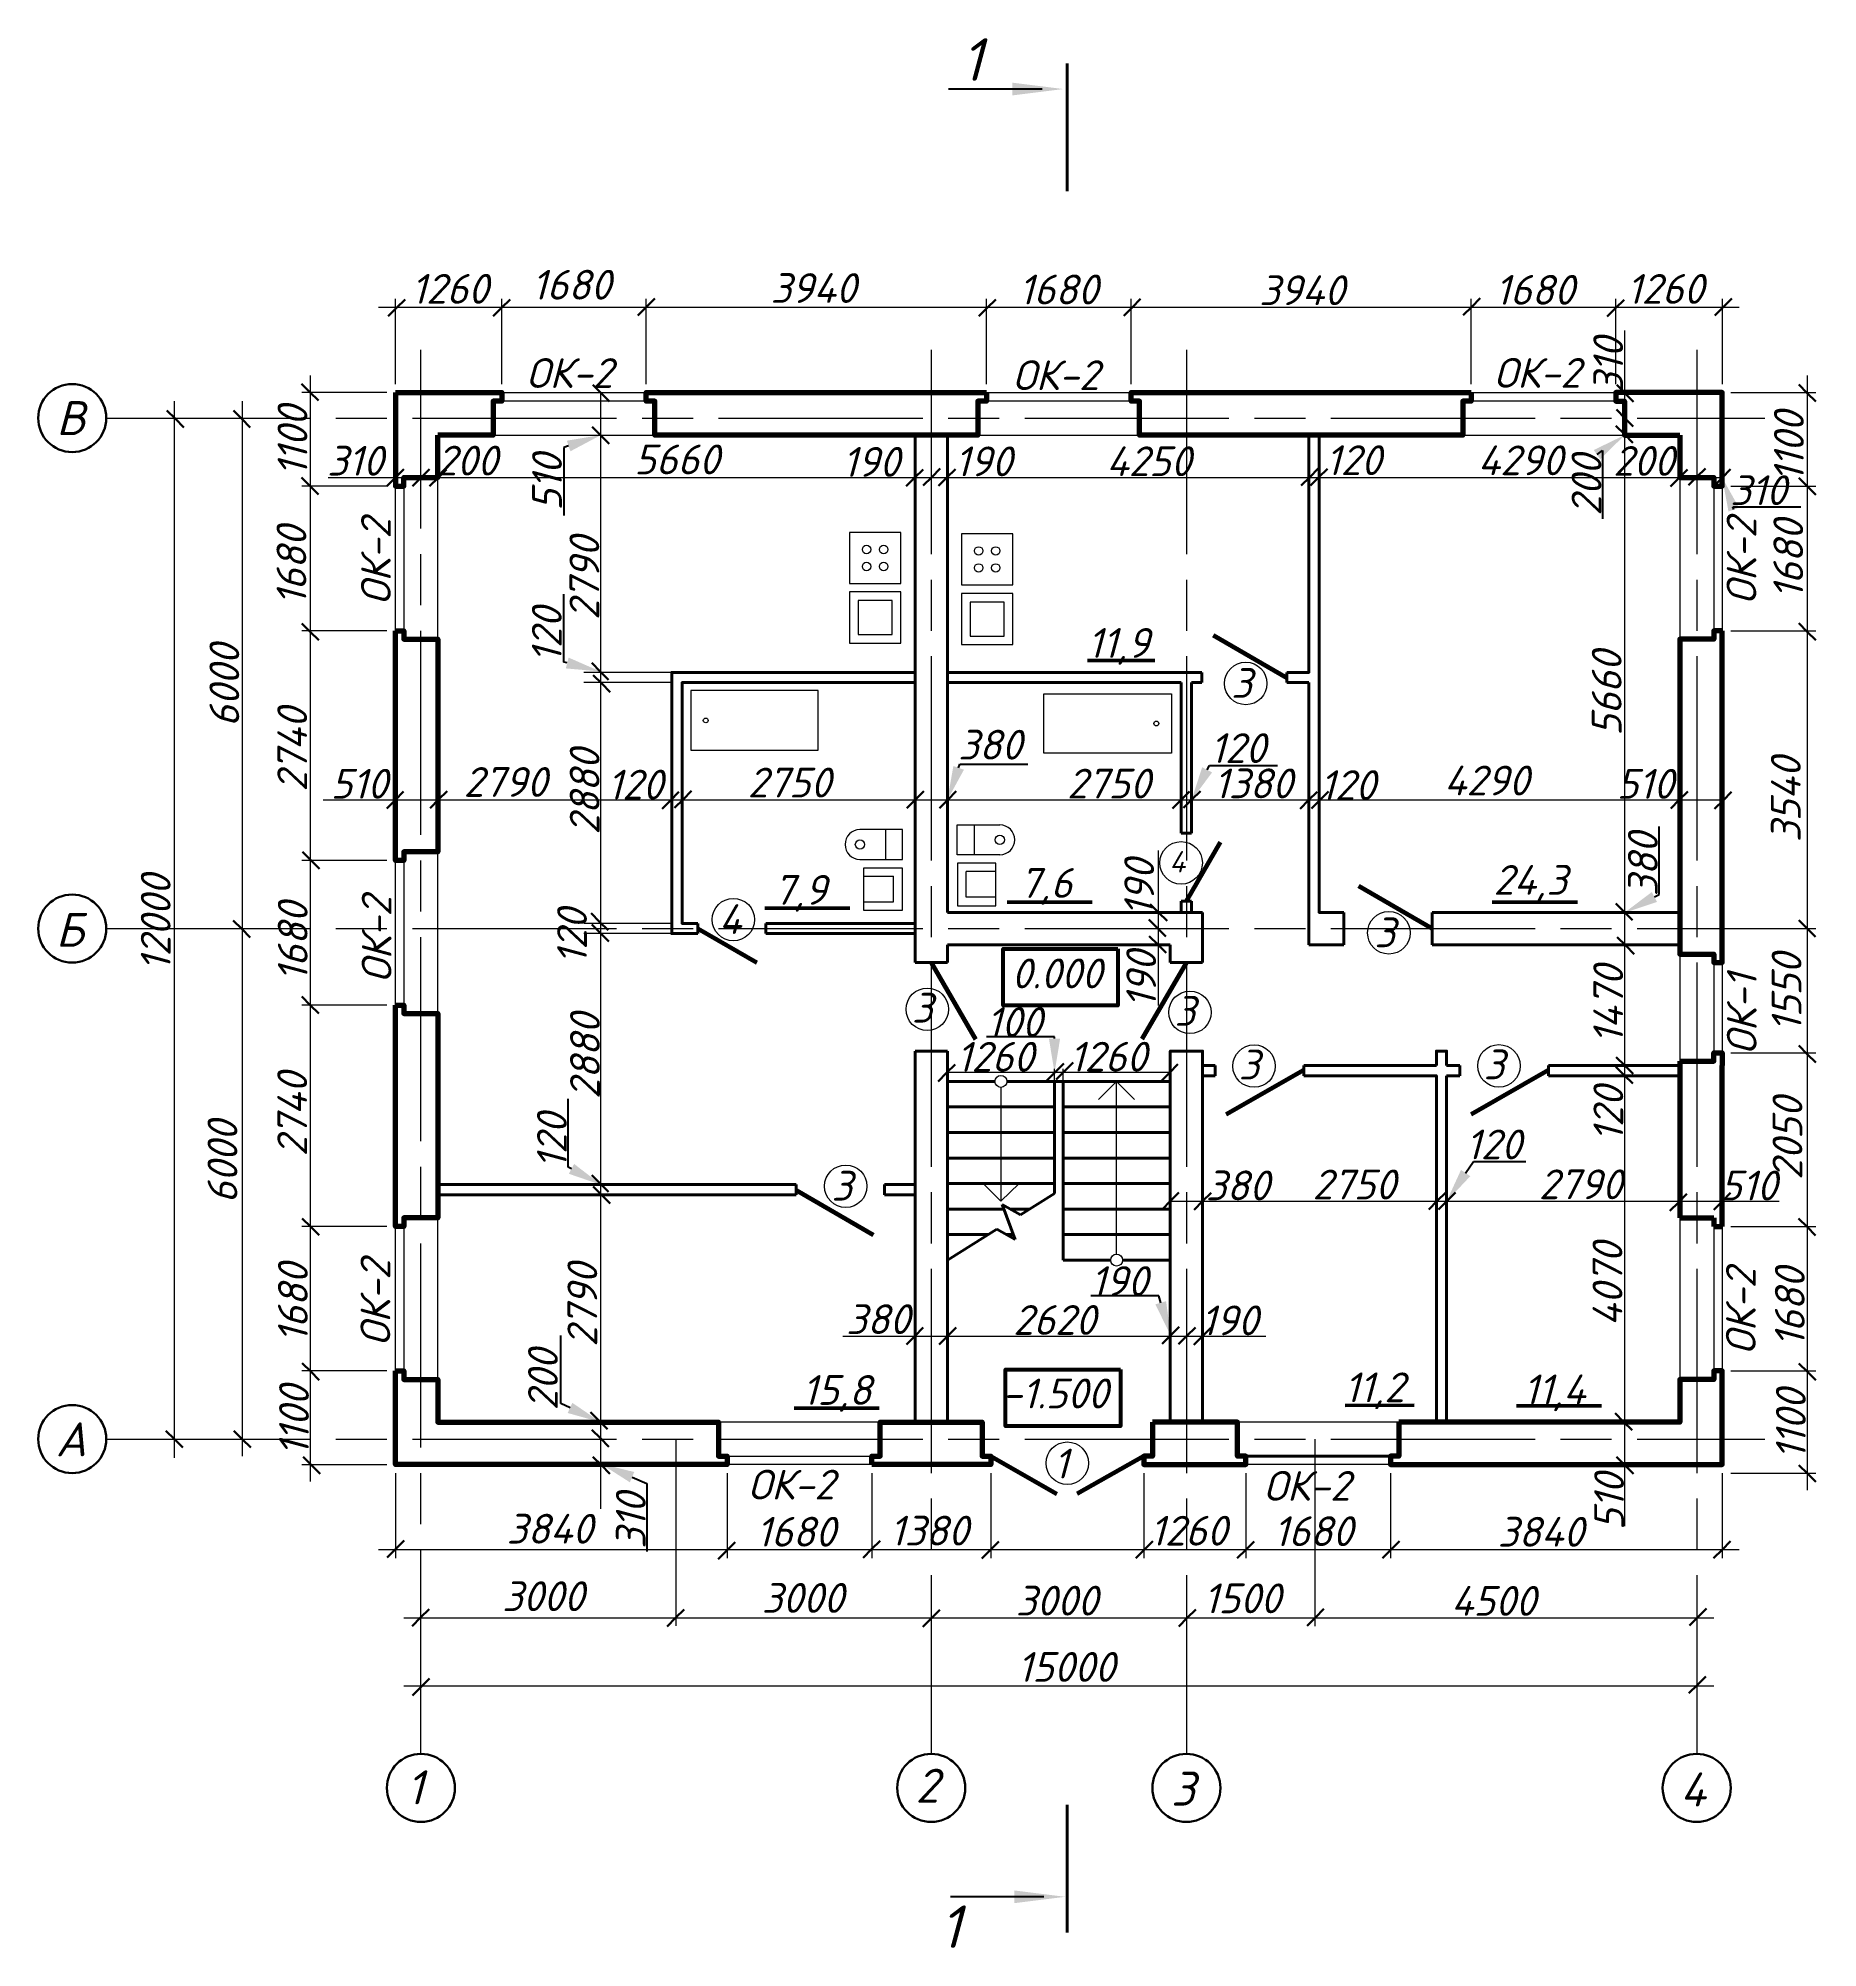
# Model space of a CAD drawing. Header units: millimetres. Extents: x 117516 to 22081014, y -2215243 to 93672.
# Drawn here: x 117515.6 to 117724.8, y 93447.5 to 93672 of the extents above.
import ezdxf
from ezdxf import colors
from ezdxf.entities.mleader import LeaderData, LeaderLine
from ezdxf.math import Vec2, Vec3

# ---------------------------------------------------------------- set-up
doc = ezdxf.new("R2010")
doc.units = ezdxf.units.MM
doc.linetypes.add('ACAD_ISO08W100', pattern=[36, 24, -3, 6, -3])
doc.styles.get("Standard").update_dxf_attribs({"font": 'arial.ttf'})
doc.styles.add('Аннотативный', font='isocpeui.ttf')

msp = doc.modelspace()

# ---------------------------------------------------------------- linework, layer by layer
at = {"color": 18, "lineweight": 40, "true_color": 0x000000}
for p, q in [((117636.59, 93653.99), (117636.59, 93668.99)), ((117662.4, 93596.23), (117662.4, 93597.43)), ((117622.49, 93596.23), (117649.99, 93596.23)), ((117649.99, 93596.23), (117649.99, 93578.53)), ((117652.4, 93596.23), (117651.19, 93596.23)), ((117651.19, 93578.53), (117651.19, 93596.23)), ((117662.4, 93596.23), (117664.99, 93596.23)), ((117664.99, 93596.23), (117664.99, 93565.43)), ((117649.99, 93578.53), (117651.19, 93578.53)), ((117651.19, 93570.53), (117649.99, 93570.53)), ((117649.99, 93570.53), (117649.99, 93569.23)), ((117651.19, 93569.23), (117651.19, 93570.53)), ((117622.49, 93569.23), (117652.49, 93569.23)), ((117652.49, 93569.23), (117652.49, 93565.43)), ((117669.1, 93569.23), (117666.19, 93569.23)), ((117669.1, 93569.23), (117669.1, 93565.43)), ((117679.5, 93565.43), (117679.5, 93569.23)), ((117708.59, 93569.23), (117679.5, 93569.23)), ((117590.09, 93566.73), (117593.16, 93566.73)), ((117593.16, 93567.93), (117591.29, 93567.93)), ((117593.16, 93566.73), (117593.16, 93567.93)), ((117593.16, 93567.43), (117593.16, 93566.73)), ((117601.16, 93567.93), (117618.69, 93567.93)), ((117601.16, 93567.93), (117601.16, 93566.73)), ((117601.16, 93566.73), (117618.69, 93566.73)), ((117622.49, 93565.43), (117622.49, 93563.33)), ((117622.49, 93565.43), (117648.69, 93565.43)), ((117648.69, 93563.33), (117648.69, 93565.43)), ((117652.49, 93565.43), (117652.49, 93563.33)), ((117669.1, 93565.43), (117664.99, 93565.43)), ((117708.59, 93565.43), (117679.5, 93565.43)), ((117622.49, 93563.33), (117618.69, 93563.33)), ((117652.49, 93563.33), (117648.69, 93563.33)), ((117622.49, 93552.93), (117618.69, 93552.93)), ((117653.99, 93550.03), (117653.99, 93551.23)), ((117664.39, 93550.03), (117664.39, 93551.23)), ((117682.75, 93551.23), (117682.75, 93550.03)), ((117693.15, 93551.23), (117693.15, 93550.03)), ((117622.49, 93549.36), (117628.09, 93549.36)), ((117629.49, 93549.36), (117648.69, 93549.36)), ((117635.09, 93549.36), (117635.09, 93536.19)), ((117636.09, 93528.36), (117636.09, 93549.36)), ((117682.75, 93550.03), (117681.19, 93550.03)), ((117681.19, 93550.03), (117681.19, 93509.33)), ((117708.59, 93550.03), (117693.15, 93550.03)), ((117635.09, 93546.36), (117622.49, 93546.36)), ((117648.69, 93546.36), (117636.09, 93546.36)), ((117622.49, 93543.36), (117635.09, 93543.36)), ((117636.09, 93543.36), (117648.69, 93543.36)), ((117635.09, 93540.36), (117622.49, 93540.36)), ((117648.69, 93540.36), (117636.09, 93540.36)), ((117604.71, 93537.23), (117562.59, 93537.23)), ((117604.71, 93536.03), (117604.71, 93537.23)), ((117618.69, 93537.23), (117615.11, 93537.23)), ((117615.11, 93537.23), (117615.11, 93536.03)), ((117622.49, 93537.36), (117635.09, 93537.36)), ((117636.09, 93537.36), (117648.69, 93537.36)), ((117604.71, 93536.03), (117562.59, 93536.03)), ((117618.69, 93536.03), (117615.11, 93536.03)), ((117630.47, 93530.78), (117628.94, 93534.88)), ((117628.94, 93534.88), (117631.08, 93533.7)), ((117635.09, 93536.19), (117631.08, 93533.7)), ((117629.14, 93534.36), (117622.49, 93534.36)), ((117632.15, 93534.36), (117629.89, 93534.36)), ((117648.69, 93534.36), (117636.09, 93534.36)), ((117628.32, 93531.98), (117622.49, 93528.36)), ((117622.49, 93531.36), (117627.32, 93531.36)), ((117628.32, 93531.98), (117630.47, 93530.78)), ((117629.44, 93531.36), (117630.25, 93531.36)), ((117636.09, 93531.36), (117648.69, 93531.36)), ((117641.69, 93528.36), (117636.09, 93528.36)), ((117648.69, 93528.36), (117643.09, 93528.36)), ((117657.59, 93505.33), (117674.59, 93505.33)), ((117636.59, 93464.35), (117636.59, 93449.35))]:
    msp.add_line(p, q, dxfattribs=at)
at = {"color": 18, "lineweight": 25, "true_color": 0x000000}
for p, q in [((117633.62, 93666), (117622.62, 93666)), ((117633.85, 93453.53), (117622.85, 93453.53))]:
    msp.add_line(p, q, dxfattribs=at)
at = {"color": 18, "lineweight": 0, "true_color": 0x000000}
for p, q in [((117557.59, 93640.33), (117555.59, 93640.33)), ((117557.59, 93631.33), (117557.59, 93641.33)), ((117715.59, 93640.33), (117557.59, 93640.33)), ((117570.09, 93631.33), (117570.09, 93641.33)), ((117587.09, 93631.33), (117587.09, 93641.33)), ((117627.09, 93631.33), (117627.09, 93641.33)), ((117644.09, 93631.33), (117644.09, 93641.33)), ((117684.09, 93631.33), (117684.09, 93641.33)), ((117701.09, 93631.33), (117701.09, 93641.33)), ((117713.59, 93641.33), (117713.59, 93631.33)), ((117702.09, 93637.63), (117702.09, 93497.1)), ((117710.59, 93635.33), (117710.59, 93635.33)), ((117547.59, 93632.33), (117547.59, 93502.33)), ((117723.59, 93632.33), (117723.59, 93503.33)), ((117531.59, 93629.33), (117531.59, 93505.13)), ((117539.59, 93629.33), (117539.59, 93505.33)), ((117556.59, 93630.33), (117546.59, 93630.33)), ((117587.09, 93629.33), (117569.09, 93629.33)), ((117581.75, 93499.13), (117581.75, 93630.33)), ((117644.09, 93629.33), (117627.09, 93629.33)), ((117701.09, 93629.33), (117684.09, 93629.33)), ((117714.59, 93630.33), (117724.59, 93630.33)), ((117549.69, 93620.33), (117713.59, 93620.33)), ((117556.59, 93619.33), (117546.59, 93619.33)), ((117558.59, 93619.33), (117558.59, 93602.33)), ((117712.59, 93619.33), (117712.59, 93602.33)), ((117714.59, 93619.33), (117724.59, 93619.33)), ((117556.59, 93602.33), (117546.59, 93602.33)), ((117714.59, 93602.33), (117724.59, 93602.33)), ((117581.75, 93597.43), (117579.75, 93597.43)), ((117590.09, 93597.43), (117581.75, 93597.43)), ((117590.09, 93596.23), (117579.75, 93596.23)), ((117549.1, 93582.44), (117713.74, 93582.44)), ((117625.66, 93579.51), (117628.66, 93579.51)), ((117615.21, 93578.96), (117612.21, 93578.96)), ((117556.59, 93575.33), (117546.59, 93575.33)), ((117558.59, 93575.33), (117558.59, 93558.33)), ((117612.21, 93575.46), (117615.21, 93575.46)), ((117628.66, 93576.01), (117625.66, 93576.01)), ((117647.26, 93576.5), (117647.26, 93558.28)), ((117612.67, 93573.47), (117616.17, 93573.47)), ((117616.17, 93570.47), (117616.17, 93573.47)), ((117628.19, 93574.02), (117624.69, 93574.02)), ((117624.69, 93571.02), (117624.69, 93574.02)), ((117612.67, 93570.47), (117616.17, 93570.47)), ((117628.19, 93571.02), (117624.69, 93571.02)), ((117590.09, 93567.93), (117579.75, 93567.93)), ((117590.09, 93566.73), (117579.75, 93566.73)), ((117712.59, 93563.33), (117712.59, 93552.73)), ((117556.59, 93558.33), (117546.59, 93558.33)), ((117714.59, 93552.73), (117724.59, 93552.73)), ((117622.49, 93550.44), (117648.69, 93550.44)), ((117635.09, 93549.36), (117635.09, 93550.85)), ((117636.09, 93549.36), (117636.09, 93550.85)), ((117720.28, 93535.26), (117648.69, 93535.26)), ((117556.59, 93532.33), (117546.59, 93532.33)), ((117558.59, 93532.33), (117558.59, 93515.33)), ((117712.59, 93532.33), (117712.59, 93515.33)), ((117714.59, 93532.33), (117724.59, 93532.33)), ((117610.21, 93519.43), (117659.92, 93519.43)), ((117556.59, 93515.33), (117546.59, 93515.33)), ((117714.59, 93515.33), (117724.59, 93515.33)), ((117590.59, 93485.38), (117590.59, 93507.33)), ((117596.59, 93505.33), (117613.59, 93505.33)), ((117665.72, 93485.33), (117665.72, 93507.33)), ((117546.59, 93504.33), (117556.59, 93504.33)), ((117557.59, 93503.33), (117557.59, 93493.33)), ((117596.59, 93503.33), (117596.59, 93493.33)), ((117613.59, 93503.33), (117613.59, 93493.33)), ((117627.59, 93503.33), (117627.59, 93493.33)), ((117645.59, 93503.33), (117645.59, 93493.33)), ((117657.59, 93503.33), (117657.59, 93493.33)), ((117674.59, 93503.33), (117674.59, 93493.33)), ((117713.59, 93503.33), (117713.59, 93493.33)), ((117714.59, 93503.33), (117724.59, 93503.33)), ((117723.59, 93503.33), (117723.59, 93501.33)), ((117715.59, 93494.33), (117555.59, 93494.33)), ((117558.59, 93486.33), (117710.59, 93486.33)), ((117710.59, 93486.33), (117712.59, 93486.33)), ((117558.59, 93478.33), (117712.59, 93478.33))]:
    msp.add_line(p, q, dxfattribs=at)
at = {"color": 18, "lineweight": 30, "true_color": 0x000000}
for p, q in [((117557.73, 93640.28), (117556.74, 93639.29)), ((117558.73, 93641.28), (117557.73, 93640.28)), ((117570.07, 93640.28), (117569.08, 93639.29)), ((117571.07, 93641.28), (117570.07, 93640.28)), ((117587.09, 93640.38), (117586.1, 93639.39)), ((117588.09, 93641.38), (117587.09, 93640.38)), ((117627.17, 93640.28), (117626.18, 93639.29)), ((117628.17, 93641.28), (117627.17, 93640.28)), ((117644.21, 93640.33), (117643.22, 93639.34)), ((117645.21, 93641.33), (117644.21, 93640.33)), ((117684.14, 93640.42), (117683.15, 93639.43)), ((117685.14, 93641.42), (117684.14, 93640.42)), ((117701.06, 93640.24), (117700.07, 93639.25)), ((117702.06, 93641.24), (117701.06, 93640.24)), ((117713.72, 93640.38), (117712.73, 93639.39)), ((117714.72, 93641.38), (117713.72, 93640.38)), ((117546.55, 93631.37), (117547.55, 93630.37)), ((117580.79, 93631.25), (117581.79, 93630.25)), ((117701.19, 93631.22), (117702.19, 93630.22)), ((117722.6, 93631.26), (117723.6, 93630.26)), ((117547.55, 93630.37), (117548.54, 93629.38)), ((117581.79, 93630.25), (117582.78, 93629.26)), ((117702.19, 93630.22), (117703.18, 93629.23)), ((117723.6, 93630.26), (117724.59, 93629.27)), ((117530.72, 93628.22), (117531.72, 93627.22)), ((117531.72, 93627.22), (117532.71, 93626.23)), ((117538.54, 93628.22), (117539.54, 93627.22)), ((117539.54, 93627.22), (117540.53, 93626.23)), ((117701.15, 93628.33), (117702.15, 93627.33)), ((117702.15, 93627.33), (117703.14, 93626.34)), ((117580.74, 93626.28), (117581.74, 93625.28)), ((117581.74, 93625.28), (117582.73, 93624.29)), ((117701.09, 93626.42), (117702.09, 93625.42)), ((117702.09, 93625.42), (117703.08, 93624.43)), ((117546.55, 93620.35), (117547.55, 93619.35)), ((117557.58, 93620.32), (117556.59, 93619.33)), ((117558.58, 93621.32), (117557.58, 93620.32)), ((117560.59, 93620.31), (117559.6, 93619.32)), ((117561.59, 93621.31), (117560.59, 93620.31)), ((117562.61, 93620.3), (117561.62, 93619.31)), ((117563.61, 93621.3), (117562.61, 93620.3)), ((117618.64, 93620.3), (117617.65, 93619.31)), ((117619.64, 93621.3), (117618.64, 93620.3)), ((117620.65, 93620.39), (117619.66, 93619.4)), ((117621.65, 93621.39), (117620.65, 93620.39)), ((117622.43, 93620.34), (117621.44, 93619.35)), ((117623.43, 93621.34), (117622.43, 93620.34)), ((117665.09, 93620.4), (117664.1, 93619.41)), ((117666.09, 93621.4), (117665.09, 93620.4)), ((117666.18, 93620.38), (117665.19, 93619.39)), ((117667.18, 93621.38), (117666.18, 93620.38)), ((117708.51, 93620.27), (117707.52, 93619.28)), ((117709.51, 93621.27), (117708.51, 93620.27)), ((117710.61, 93620.42), (117709.62, 93619.43)), ((117711.61, 93621.42), (117710.61, 93620.42)), ((117713.58, 93620.32), (117712.59, 93619.33)), ((117714.58, 93621.32), (117713.58, 93620.32)), ((117722.6, 93620.31), (117723.6, 93619.31)), ((117547.55, 93619.35), (117548.54, 93618.36)), ((117723.6, 93619.31), (117724.59, 93618.32)), ((117546.59, 93603.2), (117547.59, 93602.2)), ((117547.59, 93602.2), (117548.58, 93601.21)), ((117722.6, 93603.22), (117723.6, 93602.22)), ((117723.6, 93602.22), (117724.59, 93601.23)), ((117580.67, 93598.55), (117581.67, 93597.55)), ((117581.67, 93597.55), (117582.66, 93596.56)), ((117580.86, 93597.12), (117581.86, 93596.12)), ((117581.86, 93596.12), (117582.85, 93595.13)), ((117557.56, 93582.42), (117556.57, 93581.43)), ((117558.56, 93583.42), (117557.56, 93582.42)), ((117562.67, 93582.48), (117561.68, 93581.49)), ((117563.67, 93583.48), (117562.67, 93582.48)), ((117589.93, 93582.39), (117588.94, 93581.4)), ((117590.93, 93583.39), (117589.93, 93582.39)), ((117591.41, 93582.5), (117590.42, 93581.51)), ((117592.41, 93583.5), (117591.41, 93582.5)), ((117618.71, 93582.46), (117617.72, 93581.47)), ((117619.71, 93583.46), (117618.71, 93582.46)), ((117622.54, 93582.47), (117621.55, 93581.48)), ((117623.54, 93583.47), (117622.54, 93582.47)), ((117649.94, 93582.43), (117648.95, 93581.44)), ((117650.94, 93583.43), (117649.94, 93582.43)), ((117651.25, 93582.49), (117650.26, 93581.5)), ((117652.25, 93583.49), (117651.25, 93582.49)), ((117664.96, 93582.41), (117663.97, 93581.42)), ((117665.96, 93583.41), (117664.96, 93582.41)), ((117666.29, 93582.43), (117665.3, 93581.44)), ((117667.29, 93583.43), (117666.29, 93582.43)), ((117708.54, 93582.44), (117707.55, 93581.45)), ((117709.54, 93583.44), (117708.54, 93582.44)), ((117713.69, 93582.39), (117712.7, 93581.4)), ((117714.69, 93583.39), (117713.69, 93582.39)), ((117546.67, 93576.33), (117547.67, 93575.33)), ((117547.67, 93575.33), (117548.66, 93574.34)), ((117538.52, 93568.28), (117539.52, 93567.28)), ((117580.6, 93569.12), (117581.6, 93568.12)), ((117581.6, 93568.12), (117582.59, 93567.13)), ((117646.19, 93568.39), (117647.19, 93567.39)), ((117646.33, 93570.21), (117647.33, 93569.21)), ((117647.33, 93569.21), (117648.32, 93568.22)), ((117701.07, 93570.29), (117702.07, 93569.29)), ((117702.07, 93569.29), (117703.06, 93568.3)), ((117722.59, 93568.33), (117723.59, 93567.33)), ((117539.52, 93567.28), (117540.51, 93566.29)), ((117580.7, 93567.79), (117581.7, 93566.79)), ((117581.7, 93566.79), (117582.69, 93565.8)), ((117646.22, 93566.45), (117647.22, 93565.45)), ((117647.19, 93567.39), (117648.18, 93566.4)), ((117701.25, 93566.32), (117702.25, 93565.32)), ((117723.59, 93567.33), (117724.58, 93566.34)), ((117647.22, 93565.45), (117648.21, 93564.46)), ((117702.25, 93565.32), (117703.24, 93564.33)), ((117546.59, 93559.33), (117547.59, 93558.33)), ((117547.59, 93558.33), (117548.58, 93557.34)), ((117722.6, 93553.58), (117723.6, 93552.58)), ((117723.6, 93552.58), (117724.59, 93551.59)), ((117622.4, 93550.36), (117621.41, 93549.37)), ((117623.4, 93551.36), (117622.4, 93550.36)), ((117635.19, 93550.48), (117634.2, 93549.49)), ((117636.19, 93551.48), (117635.19, 93550.48)), ((117636.28, 93550.57), (117635.29, 93549.58)), ((117637.28, 93551.57), (117636.28, 93550.57)), ((117648.6, 93550.39), (117647.61, 93549.4)), ((117649.6, 93551.39), (117648.6, 93550.39)), ((117701.08, 93551.09), (117702.08, 93550.09)), ((117701.14, 93552.23), (117702.14, 93551.23)), ((117702.14, 93551.23), (117703.13, 93550.24)), ((117702.08, 93550.09), (117703.07, 93549.1)), ((117580.67, 93538.36), (117581.67, 93537.36)), ((117580.85, 93537), (117581.85, 93536)), ((117581.67, 93537.36), (117582.66, 93536.37)), ((117581.85, 93536), (117582.84, 93535.01)), ((117648.72, 93535.32), (117647.73, 93534.33)), ((117649.72, 93536.32), (117648.72, 93535.32)), ((117652.5, 93535.28), (117651.51, 93534.29)), ((117653.5, 93536.28), (117652.5, 93535.28)), ((117680.08, 93535.31), (117679.09, 93534.32)), ((117681.08, 93536.31), (117680.08, 93535.31)), ((117681.24, 93535.31), (117680.25, 93534.32)), ((117682.24, 93536.31), (117681.24, 93535.31)), ((117708.44, 93535.14), (117707.45, 93534.15)), ((117709.44, 93536.14), (117708.44, 93535.14)), ((117713.58, 93535.26), (117712.59, 93534.27)), ((117714.58, 93536.26), (117713.58, 93535.26)), ((117546.63, 93533.27), (117547.63, 93532.27)), ((117547.63, 93532.27), (117548.62, 93531.28)), ((117722.57, 93533.26), (117723.57, 93532.26)), ((117723.57, 93532.26), (117724.56, 93531.27)), ((117618.66, 93519.43), (117617.67, 93518.44)), ((117619.66, 93520.43), (117618.66, 93519.43)), ((117622.53, 93519.45), (117621.54, 93518.46)), ((117623.53, 93520.45), (117622.53, 93519.45)), ((117648.73, 93519.52), (117647.74, 93518.53)), ((117649.73, 93520.52), (117648.73, 93519.52)), ((117650.65, 93519.46), (117649.66, 93518.47)), ((117651.65, 93520.46), (117650.65, 93519.46)), ((117652.45, 93519.4), (117651.46, 93518.41)), ((117653.45, 93520.4), (117652.45, 93519.4)), ((117546.63, 93516.26), (117547.63, 93515.26)), ((117547.63, 93515.26), (117548.62, 93514.27)), ((117722.61, 93516.23), (117723.61, 93515.23)), ((117723.61, 93515.23), (117724.6, 93514.24)), ((117580.55, 93510.49), (117581.55, 93509.49)), ((117701, 93510.36), (117702, 93509.36)), ((117530.62, 93508.31), (117531.62, 93507.31)), ((117538.59, 93508.31), (117539.59, 93507.31)), ((117580.69, 93508.42), (117581.69, 93507.42)), ((117581.55, 93509.49), (117582.54, 93508.5)), ((117702, 93509.36), (117702.99, 93508.37)), ((117531.62, 93507.31), (117532.61, 93506.32)), ((117539.59, 93507.31), (117540.58, 93506.32)), ((117580.82, 93505.25), (117581.82, 93504.25)), ((117581.69, 93507.42), (117582.68, 93506.43)), ((117546.75, 93505.23), (117547.75, 93504.23)), ((117547.75, 93504.23), (117548.74, 93503.24)), ((117581.82, 93504.25), (117582.81, 93503.26)), ((117701.17, 93505.24), (117702.17, 93504.24)), ((117702.17, 93504.24), (117703.16, 93503.25)), ((117722.61, 93504.28), (117723.61, 93503.28)), ((117723.61, 93503.28), (117724.6, 93502.29)), ((117557.61, 93494.39), (117556.62, 93493.4)), ((117558.61, 93495.39), (117557.61, 93494.39)), ((117596.54, 93494.21), (117595.55, 93493.23)), ((117597.54, 93495.21), (117596.54, 93494.21)), ((117613.58, 93494.38), (117612.59, 93493.39)), ((117614.58, 93495.38), (117613.58, 93494.38)), ((117627.53, 93494.28), (117626.54, 93493.29)), ((117628.53, 93495.28), (117627.53, 93494.28)), ((117645.63, 93494.33), (117644.64, 93493.34)), ((117646.63, 93495.33), (117645.63, 93494.33)), ((117657.57, 93494.31), (117656.58, 93493.32)), ((117658.57, 93495.31), (117657.57, 93494.31)), ((117674.64, 93494.32), (117673.65, 93493.33)), ((117675.64, 93495.32), (117674.64, 93494.32)), ((117713.57, 93494.33), (117712.58, 93493.34)), ((117714.57, 93495.33), (117713.57, 93494.33)), ((117561.56, 93487.34), (117560.56, 93486.34)), ((117591.53, 93487.3), (117590.53, 93486.3)), ((117651.7, 93487.31), (117650.7, 93486.31)), ((117666.77, 93487.36), (117665.77, 93486.36)), ((117711.73, 93487.41), (117710.73, 93486.41)), ((117560.56, 93486.34), (117559.57, 93485.35)), ((117590.53, 93486.3), (117589.54, 93485.31)), ((117620.59, 93486.25), (117619.6, 93485.26)), ((117621.59, 93487.25), (117620.59, 93486.25)), ((117650.7, 93486.31), (117649.71, 93485.32)), ((117665.77, 93486.36), (117664.78, 93485.37)), ((117710.73, 93486.41), (117709.74, 93485.42)), ((117561.6, 93479.18), (117560.6, 93478.18)), ((117710.67, 93478.44), (117709.68, 93477.45)), ((117711.67, 93479.44), (117710.67, 93478.44)), ((117560.6, 93478.18), (117559.61, 93477.19))]:
    msp.add_line(p, q, dxfattribs=at)
at = {"color": 18, "linetype": 'ACAD_ISO08W100', "lineweight": 0, "true_color": 0x000000}
for p, q in [((117560.59, 93470.33), (117560.59, 93635.33)), ((117620.59, 93635.33), (117620.59, 93470.33)), ((117650.59, 93635.33), (117650.59, 93470.33)), ((117710.59, 93635.33), (117710.59, 93470.33)), ((117523.59, 93627.33), (117718.59, 93627.33)), ((117523.59, 93567.33), (117724.59, 93567.33)), ((117523.59, 93507.33), (117718.59, 93507.33))]:
    msp.add_line(p, q, dxfattribs=at)
at = {"color": 18, "lineweight": 60, "true_color": 0x000000}
for p, q in [((117653.75, 93601.81), (117662.4, 93596.8)), ((117650.62, 93570.53), (117654.6, 93577.47)), ((117670.84, 93572.34), (117679.5, 93567.33)), ((117593.16, 93567.33), (117600.1, 93563.33)), ((117620.59, 93563.33), (117625.81, 93554.34)), ((117650.59, 93563.33), (117645.37, 93554.34)), ((117664.39, 93550.67), (117655.27, 93545.48)), ((117693.15, 93550.68), (117684.07, 93545.49)), ((117604.71, 93536.57), (117613.76, 93531.33)), ((117627.59, 93505.33), (117635.37, 93500.88)), ((117645.59, 93505.33), (117637.77, 93500.88))]:
    msp.add_line(p, q, dxfattribs=at)
at = {"color": 18, "lineweight": 50, "true_color": 0x000000}
for p, q in [((117638.98, 93598.82), (117646.87, 93598.82)), ((117629.51, 93570.42), (117639.51, 93570.42)), ((117686.56, 93570.44), (117696.56, 93570.44)), ((117601.04, 93569.72), (117611.04, 93569.72)), ((117604.49, 93510.96), (117614.49, 93510.96)), ((117669.27, 93511.26), (117677.37, 93511.33)), ((117689.41, 93511.23), (117699.41, 93511.23))]:
    msp.add_line(p, q, dxfattribs=at)
at = {"color": 18, "lineweight": 70, "true_color": 0x000000}
for p, q in [((117708.59, 93551.73), (117708.59, 93533.33)), ((117713.59, 93532.33), (117713.59, 93551.23)), ((117708.59, 93533.33), (117712.59, 93533.33)), ((117712.59, 93533.33), (117712.59, 93532.33)), ((117712.59, 93532.33), (117713.59, 93532.33))]:
    msp.add_line(p, q, dxfattribs=at)
at = {"color": 18, "lineweight": 9, "true_color": 0x000000}
for p, q in [((117628.79, 93548.66), (117628.79, 93535.28)), ((117642.39, 93549.36), (117640.27, 93547.23)), ((117642.39, 93529.06), (117642.39, 93549.36)), ((117642.39, 93549.36), (117644.5, 93547.22)), ((117628.79, 93535.28), (117626.67, 93537.4)), ((117628.79, 93535.28), (117630.94, 93537.38))]:
    msp.add_line(p, q, dxfattribs=at)
at = {"color": 18, "lineweight": 0, "true_color": 0x000000}
for points in [[(117627.59, 93504.33), (117557.59, 93504.33), (117557.59, 93630.33), (117713.59, 93630.33), (117713.59, 93504.33), (117645.59, 93504.33)], [(117626.59, 93509.33), (117562.59, 93509.33), (117562.59, 93625.33), (117708.59, 93625.33), (117708.59, 93509.33), (117646.59, 93509.33)]]:
    msp.add_lwpolyline(points, dxfattribs=at)
at = {"color": 18, "lineweight": 70, "true_color": 0x000000}
for points in [[(117557.59, 93630.33), (117570.09, 93630.33), (117570.09, 93629.33), (117569.09, 93629.33), (117569.09, 93625.33), (117562.59, 93625.33)], [(117557.59, 93630.33), (117557.59, 93619.33), (117558.59, 93619.33), (117558.59, 93620.33), (117562.59, 93620.33), (117562.59, 93625.33)], [(117627.09, 93630.33), (117627.09, 93629.33), (117626.09, 93629.33), (117626.09, 93625.33), (117588.09, 93625.33), (117588.09, 93629.33), (117587.09, 93629.33), (117587.09, 93629.33)], [(117587.09, 93629.33), (117587.09, 93630.33), (117627.09, 93630.33)], [(117684.09, 93630.33), (117684.09, 93629.33), (117683.09, 93629.33), (117683.09, 93625.33), (117645.09, 93625.33), (117645.09, 93629.33), (117644.09, 93629.33), (117644.09, 93630.33), (117684.09, 93630.33)], [(117708.59, 93625.33), (117708.59, 93620.33), (117712.59, 93620.33), (117712.59, 93619.33), (117713.59, 93619.33), (117713.59, 93630.33), (117701.09, 93630.33), (117701.09, 93629.33), (117702.09, 93629.33), (117702.09, 93625.33), (117708.59, 93625.33)], [(117557.59, 93602.33), (117558.59, 93602.33), (117558.59, 93601.33), (117562.59, 93601.33), (117562.59, 93576.33), (117558.59, 93576.33), (117558.59, 93575.33), (117557.59, 93575.33), (117557.59, 93602.33)], [(117713.59, 93602.33), (117712.59, 93602.33), (117712.59, 93601.33), (117708.59, 93601.33), (117708.59, 93564.33), (117712.59, 93564.33), (117712.59, 93563.33), (117713.59, 93563.33), (117713.59, 93602.33)], [(117557.59, 93558.33), (117558.59, 93558.33), (117558.59, 93557.33), (117562.59, 93557.33), (117562.59, 93533.33), (117558.59, 93533.33), (117558.59, 93532.33), (117557.59, 93532.33), (117557.59, 93558.33)], [(117708.59, 93551.73), (117712.59, 93551.73), (117712.59, 93552.73), (117713.59, 93552.73), (117713.59, 93551.23)], [(117557.59, 93515.33), (117558.59, 93515.33), (117558.59, 93514.33), (117562.59, 93514.33), (117562.59, 93509.33), (117595.59, 93509.33), (117595.59, 93505.33), (117596.59, 93505.33), (117596.59, 93504.33), (117557.59, 93504.33), (117557.59, 93515.33)], [(117675.59, 93509.33), (117675.59, 93505.33), (117674.59, 93505.33), (117674.59, 93504.33), (117713.59, 93504.33), (117713.59, 93515.33), (117712.59, 93515.33), (117712.59, 93514.33), (117708.59, 93514.33), (117708.59, 93509.33), (117675.59, 93509.33)], [(117613.59, 93504.33), (117613.59, 93505.33), (117614.59, 93505.33), (117614.59, 93509.33), (117626.59, 93509.33), (117626.59, 93505.33), (117627.59, 93505.33), (117627.59, 93504.33), (117613.59, 93504.33)], [(117646.59, 93509.33), (117646.59, 93505.33), (117645.59, 93505.33), (117645.59, 93504.33), (117657.59, 93504.33), (117657.59, 93505.33), (117656.59, 93505.33), (117656.59, 93509.33), (117646.59, 93509.33)]]:
    msp.add_lwpolyline(points, dxfattribs=at)
at = {"color": 18, "lineweight": 40, "true_color": 0x000000}
for points in [[(117618.69, 93563.33), (117618.69, 93625.33)], [(117622.49, 93569.23), (117622.49, 93625.33)], [(117662.4, 93597.43), (117664.99, 93597.43), (117664.99, 93625.33)], [(117666.19, 93625.33), (117666.19, 93569.23), (117666.19, 93569.23)], [(117618.69, 93597.43), (117590.09, 93597.43), (117590.09, 93566.73), (117590.09, 93566.73)], [(117622.49, 93597.43), (117652.4, 93597.43)], [(117652.4, 93596.23), (117652.4, 93596.23), (117652.4, 93597.43)], [(117618.69, 93596.23), (117591.29, 93596.23), (117591.29, 93567.93), (117591.29, 93567.93)], [(117618.69, 93509.33), (117618.69, 93552.93)], [(117622.49, 93552.93), (117622.49, 93551.33), (117622.49, 93509.33)], [(117648.69, 93509.33), (117648.69, 93552.93), (117652.49, 93552.93), (117652.49, 93509.33)], [(117679.99, 93551.23), (117679.99, 93552.93), (117681.19, 93552.93), (117681.19, 93551.23)], [(117653.99, 93550.03), (117652.49, 93550.03), (117652.49, 93551.23), (117653.99, 93551.23)], [(117664.39, 93551.23), (117679.99, 93551.23)], [(117681.19, 93551.23), (117682.75, 93551.23)], [(117693.15, 93551.23), (117708.59, 93551.23), (117708.59, 93551.23)], [(117679.99, 93509.33), (117679.99, 93550.03), (117664.39, 93550.03)]]:
    msp.add_lwpolyline(points, dxfattribs=at)
at = {"color": 18, "lineweight": 0, "true_color": 0x000000}
for points in [[(117611, 93607.89), (117617, 93607.89), (117617, 93613.89), (117611, 93613.89)], [(117624.17, 93607.71), (117630.17, 93607.71), (117630.17, 93613.71), (117624.17, 93613.71)], [(117611, 93600.89), (117617, 93600.89), (117617, 93606.89), (117611, 93606.89)], [(117624.17, 93600.71), (117630.17, 93600.71), (117630.17, 93606.71), (117624.17, 93606.71)], [(117612, 93601.89), (117616, 93601.89), (117616, 93605.89), (117612, 93605.89)], [(117625.17, 93601.71), (117629.17, 93601.71), (117629.17, 93605.71), (117625.17, 93605.71)], [(117592.31, 93595.29), (117592.31, 93588.29), (117607.31, 93588.29), (117607.31, 93595.29)], [(117648.83, 93594.93), (117648.83, 93587.93), (117633.83, 93587.93), (117633.83, 93594.93)], [(117623.66, 93579.51), (117625.66, 93579.51), (117625.66, 93576.01), (117623.66, 93576.01)], [(117617.21, 93578.96), (117615.21, 93578.96), (117615.21, 93575.46), (117617.21, 93575.46)], [(117623.69, 93570.02), (117628.19, 93570.02), (117628.19, 93575.02), (117623.69, 93575.02)], [(117617.17, 93569.47), (117612.67, 93569.47), (117612.67, 93574.47), (117617.17, 93574.47)]]:
    msp.add_lwpolyline(points, close=True, dxfattribs=at)
at = {"color": 18, "lineweight": 30, "true_color": 0x000000}
msp.add_lwpolyline([(117557.59, 93602.33), (117557.59, 93585.33)], dxfattribs=at)
at = {"color": 18, "lineweight": 53, "true_color": 0x000000}
for points in [[(117642.55, 93564.93), (117642.55, 93558.3), (117629.04, 93558.3), (117629.04, 93564.93)], [(117642.83, 93515.49), (117642.83, 93508.86), (117629.33, 93508.86), (117629.33, 93515.49)]]:
    msp.add_lwpolyline(points, close=True, dxfattribs=at)
at = {"color": 18, "lineweight": 30, "true_color": 0x000000}
for centre in [(117519.59, 93627.33), (117519.59, 93567.33), (117519.59, 93507.33), (117560.59, 93466.33), (117620.59, 93466.33), (117650.59, 93466.33), (117710.59, 93466.33)]:
    msp.add_circle(centre, 4, dxfattribs=at)
at = {"color": 18, "lineweight": 0, "true_color": 0x000000}
for centre, radius in [((117613, 93611.89), 0.5), ((117615, 93611.89), 0.5), ((117626.17, 93611.71), 0.5), ((117628.17, 93611.71), 0.5), ((117613, 93609.89), 0.5), ((117615, 93609.89), 0.5), ((117626.17, 93609.71), 0.5), ((117628.17, 93609.71), 0.5), ((117594.08, 93591.79), 0.283), ((117647.06, 93591.43), 0.283), ((117612.21, 93577.21), 0.542), ((117628.66, 93577.76), 0.542)]:
    msp.add_circle(centre, radius, dxfattribs=at)
at = {"color": 18, "lineweight": 20, "true_color": 0x000000}
for centre in [(117657.57, 93596.14), (117649.97, 93575.05), (117597.33, 93568.38), (117674.4, 93566.83), (117620.13, 93557.84), (117651.01, 93557.48), (117658.55, 93551.17), (117687.34, 93551.19), (117610.54, 93537.04), (117636.59, 93504.49)]:
    msp.add_circle(centre, 2.5, dxfattribs=at)
at = {"color": 18, "lineweight": 9, "true_color": 0x000000}
for centre in [(117628.79, 93549.36), (117642.39, 93528.36)]:
    msp.add_circle(centre, 0.7, dxfattribs=at)
at = {"color": 18, "lineweight": 0, "true_color": 0x000000}
for centre, start, end in [((117628.66, 93577.76), 270, 90), ((117612.21, 93577.21), 90, 270)]:
    msp.add_arc(centre, 1.75, start, end, dxfattribs=at)
at = {"color": 18, "lineweight": 53, "true_color": 0x000000}
for points in [[(117630.12, 93665.25), (117630.12, 93666.75), (117636.12, 93666)], [(117630.35, 93452.78), (117630.35, 93454.28), (117636.35, 93453.53)]]:
    msp.add_solid(points, dxfattribs=at)

# ---------------------------------------------------------------- texts
at = {"color": 18, "lineweight": 0, "true_color": 0x000000, "style": 'Аннотативный'}
for s, height, p in [('1', 5, (117624.12, 93666.97)), ('1680', 3.5, (117573.62, 93641.25)), ('1260', 3.5, (117559.45, 93640.77)), ('3940', 3.5, (117601.7, 93640.86)), ('1680', 3.5, (117630.88, 93640.69)), ('3940', 3.5, (117659.13, 93640.6)), ('1680', 3.5, (117686.89, 93640.65)), ('1260', 3.5, (117702.36, 93640.76)), ('ОК-2', 3.5, (117572.97, 93630.87)), ('ОК-2', 3.5, (117630.15, 93630.62)), ('ОК-2', 3.5, (117686.74, 93630.89)), ('В', 4, (117517.73, 93625.32)), ('5660', 3.5, (117585.67, 93620.72)), ('310', 3.5, (117549.56, 93620.56)), ('200', 3.5, (117562.42, 93620.58)), ('190', 3.5, (117610.15, 93620.43)), ('190', 3.5, (117623.37, 93620.49)), ('4250', 3.5, (117641.18, 93620.5)), ('120', 3.5, (117666.97, 93620.63)), ('4290', 3.5, (117684.85, 93620.61)), ('200', 3.5, (117700.77, 93620.54)), ('310', 3.5, (117714.53, 93617.1)), ('11,9', 3.5, (117638.97, 93599.15)), ('3', 3.5, (117655.85, 93594.44)), ('380', 3.5, (117623.75, 93587.19)), ('120', 3.5, (117653.38, 93586.79)), ('510', 3.5, (117549.98, 93582.6)), ('2790', 3.5, (117565.61, 93582.81)), ('2750', 3.5, (117599.01, 93582.74)), ('2750', 3.5, (117636.56, 93582.62)), ('1380', 3.5, (117653.81, 93582.64)), ('4290', 3.5, (117680.89, 93582.98)), ('510', 3.5, (117701.19, 93582.59)), ('120', 3.5, (117582.51, 93582.5)), ('120', 3.5, (117666.3, 93582.44)), ('4', 2.5, (117648.58, 93573.93)), ('7,9', 3.5, (117602.07, 93570.13)), ('7,6', 3.5, (117630.98, 93570.94)), ('24,3', 3.5, (117686.7, 93571.3)), ('Б', 4, (117517.66, 93565.19)), ('4', 3.5, (117595.64, 93566.69)), ('3', 3.5, (117672.68, 93565.13)), ('0.000', 3.5, (117630.04, 93560.31)), ('3', 3.5, (117618.31, 93556.27)), ('3', 3.5, (117649.19, 93555.9)), ('100', 3.5, (117627.09, 93554.59)), ('1260', 3.5, (117623.57, 93550.51)), ('1260', 3.5, (117636.86, 93550.52)), ('3', 3.5, (117656.73, 93549.59)), ('3', 3.5, (117685.53, 93549.61)), ('120', 3.5, (117683.45, 93540.21)), ('2750', 3.5, (117665.42, 93535.5)), ('2790', 3.5, (117692.02, 93535.52)), ('3', 3.5, (117608.85, 93535.35)), ('380', 3.5, (117652.86, 93535.39)), ('510', 3.5, (117713.35, 93535.38)), ('190', 3.5, (117639.34, 93524.15)), ('380', 3.5, (117610.58, 93519.67)), ('2620', 3.5, (117630.22, 93519.58)), ('190', 3.5, (117652.3, 93519.53)), ('15,8', 3.5, (117605.43, 93511.35)), ('-1.500', 3.5, (117628.88, 93510.94)), ('11,2', 3.5, (117669.16, 93511.66)), ('11,4', 3.5, (117690.2, 93511.42)), ('A', 4, (117517.65, 93505.3)), ('1', 3.5, (117634.97, 93502.7)), ('ОК-2', 3.5, (117599.04, 93500.23)), ('ОК-2', 3.5, (117659.67, 93500.08)), ('3840', 3.5, (117570.66, 93495.04)), ('1680', 3.5, (117600.02, 93494.69)), ('1380', 3.5, (117615.71, 93494.82)), ('1260', 3.5, (117646.31, 93494.81)), ('1680', 3.5, (117660.84, 93494.75)), ('3840', 3.5, (117687.18, 93494.68)), ('3000', 3.5, (117570.13, 93487.11)), ('3000', 3.5, (117600.65, 93486.91)), ('3000', 3.5, (117630.52, 93486.59)), ('1500', 3.5, (117652.6, 93486.86)), ('4500', 3.5, (117681.71, 93486.56)), ('15000', 3.5, (117630.71, 93478.8)), ('1', 4, (117558.89, 93464.4)), ('2', 4, (117618.75, 93464.59)), ('3', 4, (117648.79, 93464.24)), ('4', 4, (117708.65, 93464.15)), ('1', 5, (117621.59, 93447.52))]:
    msp.add_text(s, height=height, dxfattribs=at).set_placement(p)
for s, p in [('310', (117701.94, 93630.2)), ('1100', (117547.24, 93620.48)), ('1100', (117723.18, 93619.81)), ('510', (117577.17, 93616.42)), ('200', (117699.38, 93615.84)), ('ОК-2', (117557.05, 93605.35)), ('ОК-2', (117717.61, 93605.41)), ('1680', (117723.11, 93606.06)), ('1680', (117547.12, 93605.32)), ('2790', (117581.56, 93603.59)), ('120', (117577.14, 93598.55)), ('6000', (117539.23, 93591.02)), ('5660', (117701.76, 93589.95)), ('2740', (117547.21, 93583.42)), ('2880', (117581.59, 93578.36)), ('3540', (117722.82, 93577.46)), ('380', (117706.01, 93571.1)), ('190', (117646.79, 93568.76)), ('12000', (117531.16, 93562.32)), ('1680', (117547.27, 93561.1)), ('ОК-2', (117557.13, 93560.95)), ('120', (117580.11, 93563.11)), ('190', (117647.03, 93557.98)), ('1550', (117722.91, 93555.16)), ('1470', (117701.94, 93553.78)), ('ОК-1', (117717.64, 93552.5)), ('2880', (117581.63, 93547.28)), ('2740', (117547.21, 93540.55)), ('120', (117701.95, 93542.27)), ('2050', (117723.01, 93537.79)), ('120', (117577.74, 93539.09)), ('6000', (117539.01, 93535.02)), ('4070', (117701.85, 93520.58)), ('1680', (117547.29, 93518.65)), ('ОК-2', (117556.99, 93518.25)), ('2790', (117581.32, 93518.17)), ('ОК-2', (117717.53, 93517.24)), ('1680', (117723.29, 93518.15)), ('200', (117576.69, 93510.7)), ('1100', (117547.42, 93505.33)), ('1100', (117723.41, 93504.9)), ('510', (117702.04, 93496.61)), ('310', (117587.02, 93494.41))]:
    msp.add_text(s, height=3.5, rotation=90, dxfattribs=at).set_placement(p)

# ---------------------------------------------------------------- leaders
at = {"color": 18, "lineweight": 0, "true_color": 0x000000}
ml = msp.add_multileader_mtext('Standard', dxfattribs=at)
ml.set_content('', color=(0, 0, 0))
ml.set_leader_properties()
ml.build(insert=Vec2(0, 0))
ctx = ml.context
ctx.base_point, ctx.plane_origin, ctx.plane_x_axis, ctx.plane_y_axis = Vec3(117577.41, 93611.86), Vec3(117581.75, 93625.33), Vec3(0, 1), Vec3(-1, 0)
ctx.text_align_type = 2
notes = []
notes.append((ctx, [(0, (1, 1, 0), (117577.41, 93623.86), (0, -1), 8, [(0, [(117581.75, 93625.33)], 0, [])])]))
ctx.mtext.insert, ctx.mtext.text_direction, ctx.mtext.rotation, ctx.mtext.alignment, ctx.mtext.flow_direction = Vec3(117575.41, 93613.86), Vec3(0, 1), 1.570796, 3, 5
ml = msp.add_multileader_mtext('Standard', dxfattribs=at)
ml.set_content('', color=(0, 0, 0))
ml.set_leader_properties()
ml.build(insert=Vec2(0, 0))
ctx = ml.context
ctx.base_point, ctx.plane_origin, ctx.plane_x_axis, ctx.plane_y_axis = Vec3(117699.53, 93611.5), Vec3(117702.14, 93625.34), Vec3(0, 1), Vec3(-1, 0)
ctx.text_align_type = 2
notes.append((ctx, [(0, (1, 1, 0), (117699.53, 93623.5), (0, -1), 8, [(0, [(117702.14, 93625.34)], 0, [])])]))
ctx.mtext.insert, ctx.mtext.text_direction, ctx.mtext.rotation, ctx.mtext.alignment, ctx.mtext.flow_direction = Vec3(117697.53, 93613.5), Vec3(0, 1), 1.570796, 3, 5
ml = msp.add_multileader_mtext('Standard', dxfattribs=at)
ml.set_content('', color=(0, 0, 0))
ml.set_leader_properties()
ml.build(insert=Vec2(0, 0))
ctx = ml.context
ctx.base_point, ctx.plane_origin = Vec3(117722.83, 93616.89), Vec3(117713.59, 93620.33)
notes.append((ctx, [(0, (1, 1, 0), (117714.83, 93616.89), (1, 0), 8, [(0, [(117713.59, 93620.33)], 0, [])])]))
ctx.mtext.insert, ctx.mtext.flow_direction = Vec3(117724.83, 93618.89), 5
ml = msp.add_multileader_mtext('Standard', dxfattribs=at)
ml.set_content('', color=(0, 0, 0))
ml.set_leader_properties()
ml.build(insert=Vec2(0, 0))
ctx = ml.context
ctx.base_point, ctx.plane_origin, ctx.plane_x_axis, ctx.plane_y_axis = Vec3(117577.41, 93606.64), Vec3(117581.67, 93597.55), Vec3(0, 1), Vec3(-1, 0)
notes.append((ctx, [(0, (1, 1, 0), (117577.41, 93598.64), (0, 1), 8, [(0, [(117581.67, 93597.55)], 0, [])])]))
ctx.mtext.insert, ctx.mtext.text_direction, ctx.mtext.rotation, ctx.mtext.flow_direction = Vec3(117575.41, 93608.64), Vec3(0, 1), 1.570796, 5
ml = msp.add_multileader_mtext('Standard', dxfattribs=at)
ml.set_content('', color=(0, 0, 0))
ml.set_leader_properties()
ml.build(insert=Vec2(0, 0))
ctx = ml.context
ctx.base_point, ctx.plane_origin = Vec3(117631.97, 93586.65), Vec3(117622.49, 93582.44)
notes.append((ctx, [(0, (1, 1, 0), (117623.97, 93586.65), (1, 0), 8, [(0, [(117622.49, 93582.44)], 0, [])])]))
ctx.mtext.insert, ctx.mtext.flow_direction = Vec3(117633.97, 93588.65), 5
ml = msp.add_multileader_mtext('Standard', dxfattribs=at)
ml.set_content('', color=(0, 0, 0))
ml.set_leader_properties()
ml.build(insert=Vec2(0, 0))
ctx = ml.context
ctx.base_point, ctx.plane_origin = Vec3(117661.3, 93586.5), Vec3(117651.19, 93582.43)
notes.append((ctx, [(0, (1, 1, 0), (117653.3, 93586.5), (1, 0), 8, [(0, [(117651.19, 93582.43)], 0, [])])]))
ctx.mtext.insert, ctx.mtext.flow_direction = Vec3(117663.3, 93588.5), 5
ml = msp.add_multileader_mtext('Standard', dxfattribs=at)
ml.set_content('', color=(0, 0, 0))
ml.set_leader_properties()
ml.build(insert=Vec2(0, 0))
ctx = ml.context
ctx.base_point, ctx.plane_origin, ctx.plane_x_axis, ctx.plane_y_axis = Vec3(117706.19, 93579.34), Vec3(117702.08, 93569.18), Vec3(0, 1), Vec3(-1, 0)
notes.append((ctx, [(0, (1, 1, 0), (117706.19, 93571.34), (0, 1), 8, [(0, [(117702.08, 93569.18)], 0, [])])]))
ctx.mtext.insert, ctx.mtext.text_direction, ctx.mtext.rotation, ctx.mtext.flow_direction = Vec3(117704.19, 93581.34), Vec3(0, 1), 1.570796, 5
ml = msp.add_multileader_mtext('Standard', dxfattribs=at)
ml.set_content('', color=(0, 0, 0))
ml.set_leader_properties()
ml.build(insert=Vec2(0, 0))
ctx = ml.context
ctx.base_point, ctx.plane_origin = Vec3(117623.09, 93554.59), Vec3(117635.09, 93550.39)
ctx.text_align_type = 2
notes.append((ctx, [(0, (1, 1, 0), (117635.09, 93554.59), (-1, 0), 8, [(0, [(117635.09, 93550.39)], 0, [])])]))
ctx.mtext.insert, ctx.mtext.alignment, ctx.mtext.flow_direction = Vec3(117625.09, 93556.59), 3, 5
ml = msp.add_multileader_mtext('Standard', dxfattribs=at)
ml.set_content('', color=(0, 0, 0))
ml.set_leader_properties()
ml.build(insert=Vec2(0, 0))
ctx = ml.context
ctx.base_point, ctx.plane_origin, ctx.plane_x_axis, ctx.plane_y_axis = Vec3(117577.9, 93547.3), Vec3(117581.82, 93537.19), Vec3(0, 1), Vec3(-1, 0)
notes.append((ctx, [(0, (1, 1, 0), (117577.9, 93539.3), (0, 1), 8, [(0, [(117581.82, 93537.19)], 0, [])])]))
ctx.mtext.insert, ctx.mtext.text_direction, ctx.mtext.rotation, ctx.mtext.flow_direction = Vec3(117575.9, 93549.3), Vec3(0, 1), 1.570796, 5
ml = msp.add_multileader_mtext('Standard', dxfattribs=at)
ml.set_content('', color=(0, 0, 0))
ml.set_leader_properties()
ml.build(insert=Vec2(0, 0))
ctx = ml.context
ctx.base_point, ctx.plane_origin = Vec3(117690.51, 93539.95), Vec3(117681.19, 93535.28)
notes.append((ctx, [(0, (1, 1, 0), (117684.34, 93539.95), (1, 0), 6.18, [(0, [(117681.19, 93535.28)], 0, [])])]))
ctx.mtext.insert, ctx.mtext.flow_direction = Vec3(117692.51, 93541.95), 5
ml = msp.add_multileader_mtext('Standard', dxfattribs=at)
ml.set_content('', color=(0, 0, 0))
ml.set_leader_properties()
ml.build(insert=Vec2(0, 0))
ctx = ml.context
ctx.base_point, ctx.plane_origin = Vec3(117635.34, 93524.15), Vec3(117648.73, 93519.52)
ctx.text_align_type = 2
notes.append((ctx, [(0, (1, 1, 0), (117647.34, 93524.15), (-1, 0), 8, [(0, [(117648.73, 93519.52)], 0, [])])]))
ctx.mtext.insert, ctx.mtext.alignment, ctx.mtext.flow_direction = Vec3(117637.34, 93526.15), 3, 5
ml = msp.add_multileader_mtext('Standard', dxfattribs=at)
ml.set_content('', color=(0, 0, 0))
ml.set_leader_properties()
ml.build(insert=Vec2(0, 0))
ctx = ml.context
ctx.base_point, ctx.plane_origin, ctx.plane_x_axis, ctx.plane_y_axis = Vec3(117577.03, 93519.5), Vec3(117581.75, 93509.3), Vec3(0, 1), Vec3(-1, 0)
notes.append((ctx, [(0, (1, 1, 0), (117577.03, 93511.5), (0, 1), 8, [(0, [(117581.75, 93509.3)], 0, [])])]))
ctx.mtext.insert, ctx.mtext.text_direction, ctx.mtext.rotation, ctx.mtext.flow_direction = Vec3(117575.03, 93521.5), Vec3(0, 1), 1.570796, 5
ml = msp.add_multileader_mtext('Standard', dxfattribs=at)
ml.set_content('', color=(0, 0, 0))
ml.set_leader_properties()
ml.build(insert=Vec2(0, 0))
ctx = ml.context
ctx.base_point, ctx.plane_origin, ctx.plane_x_axis, ctx.plane_y_axis = Vec3(117587.15, 93490.11), Vec3(117581.74, 93504.43), Vec3(0, 1), Vec3(-1, 0)
ctx.text_align_type = 2
notes.append((ctx, [(0, (1, 1, 0), (117587.15, 93502.11), (0, -1), 8, [(0, [(117581.74, 93504.43)], 0, [])])]))
ctx.mtext.insert, ctx.mtext.text_direction, ctx.mtext.rotation, ctx.mtext.alignment, ctx.mtext.flow_direction = Vec3(117585.15, 93492.11), Vec3(0, 1), 1.570796, 3, 5
for ctx, leaders in notes:
    for number, flags, end, landing, length, lines in leaders:
        leader = LeaderData()
        leader.index, (leader.has_last_leader_line, leader.has_dogleg_vector, leader.attachment_direction) = number, flags
        leader.last_leader_point, leader.dogleg_vector, leader.dogleg_length = Vec3(end), Vec3(landing), length
        for number, points, colour, breaks in lines:
            line = LeaderLine()
            line.index, line.vertices, line.color, line.breaks = number, Vec3.list(points), colors.encode_raw_color(colour), breaks
            leader.lines.append(line)
        ctx.leaders.append(leader)

doc.saveas('drawing.dxf')
